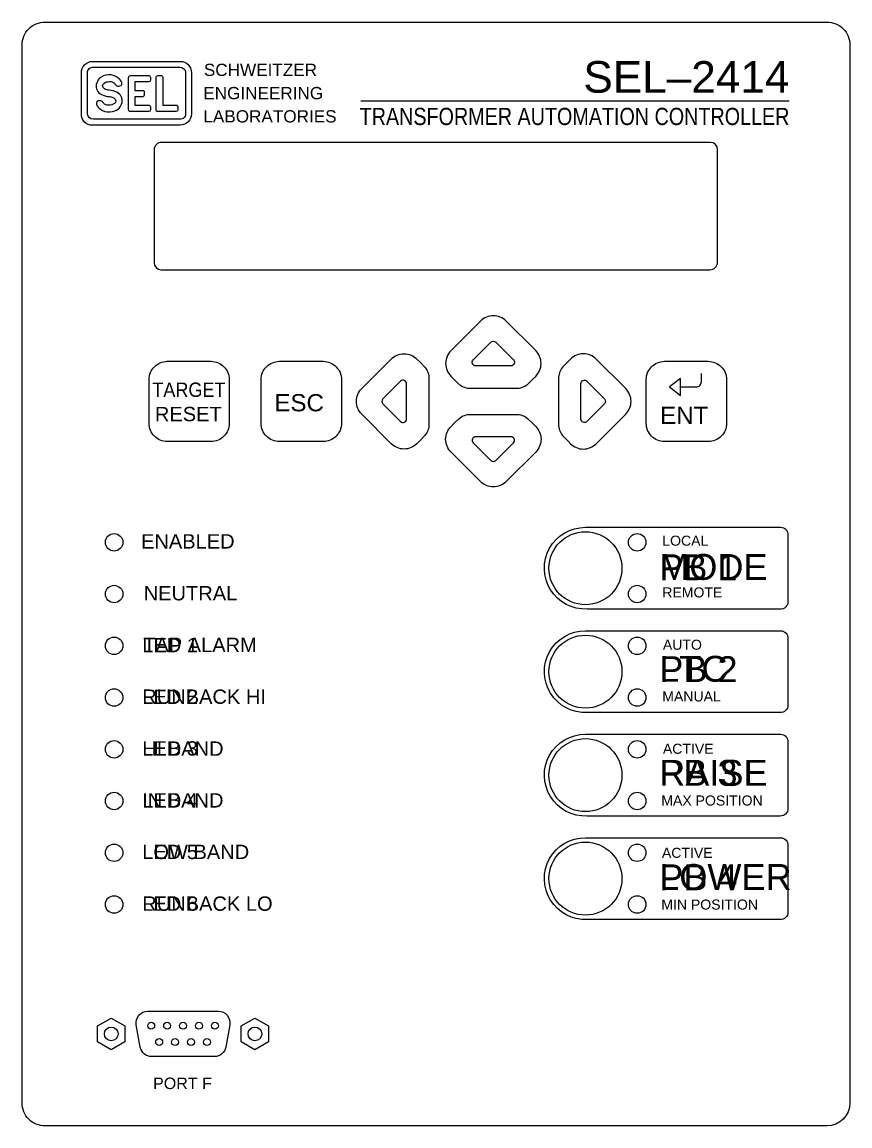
# Model space of a CAD drawing. Extents: x 0.3 to 23.7, y 0.2 to 17.5.
# Drawn here: x 1 to 6.67, y 1.43 to 8.99 of the extents above; entities that cross this region are included whole.
import ezdxf
from ezdxf.enums import TextEntityAlignment as Align

# ---------------------------------------------------------------- set-up
doc = ezdxf.new("R2010")
doc.units = 0
doc.header["$MEASUREMENT"] = 0
for name, color, linetype in [('6_01__0__NO_LTC___NO_CC', 7, 'CONTINUOUS'), ('6_02__1__NO_LTC___CC', 7, 'CONTINUOUS'), ('6_03__2__LTC___NO_CC', 7, 'CONTINUOUS'), ('6_04__3__LTC___CC', 7, 'CONTINUOUS'), ('7_00_____DWG', 7, 'CONTINUOUS')]:
    doc.layers.add(name, color=color, linetype=linetype)
doc.styles.add('ARIAL', font='arial.ttf')

msp = doc.modelspace()

# ---------------------------------------------------------------- linework, layer by layer
at = {"layer": '7_00_____DWG'}
for points in [[(1.1575, 8.9906), (6.5125, 8.9906, -0.414214), (6.67, 8.8331), (6.67, 1.5881, -0.414213), (6.5125, 1.4306), (1.1575, 1.4306, -0.414214), (1, 1.5881), (1, 8.8331, -0.414214)], [(1.4821, 8.7216), (2.0838, 8.7216, -0.41811), (2.1595, 8.6449), (2.1595, 8.362, -0.404471), (2.0838, 8.2837), (1.4821, 8.2837, -0.41811), (1.4064, 8.3604), (1.4064, 8.6433, -0.404471)], [(1.4881, 8.6814), (2.0806, 8.6814, -0.378768), (2.1204, 8.6463), (2.1204, 8.3615, -0.441125), (2.0806, 8.3252), (1.4881, 8.3252, -0.378768), (1.4484, 8.3604), (1.4484, 8.6451, -0.441125)], [(1.5919, 8.6284, 0.192116), (1.5279, 8.6028, 0.12608), (1.5079, 8.5642, 0.336344), (1.5438, 8.4943, 0.087668), (1.5957, 8.48, -0.022201), (1.611, 8.4775, -0.039737), (1.6221, 8.4741, -0.23043), (1.6408, 8.4557, -0.182747), (1.6391, 8.4409, -0.221111), (1.6044, 8.4218, -0.058363), (1.5829, 8.4214, -0.13415), (1.5603, 8.4326, 0.006668), (1.5478, 8.4477, 0.085557), (1.5453, 8.4498, 0.231613), (1.5148, 8.4474, 0.170757), (1.5091, 8.4397, 0.118457), (1.5105, 8.4275, 0.153081), (1.5365, 8.3945, 0.186266), (1.6008, 8.3755, 0.192116), (1.6648, 8.4011, 0.12608), (1.6849, 8.4397, 0.336344), (1.6489, 8.5096, 0.087668), (1.597, 8.524, -0.022201), (1.5817, 8.5264, -0.039737), (1.5707, 8.5299, -0.23043), (1.552, 8.5483, -0.182747), (1.5536, 8.563, -0.221111), (1.5883, 8.5822, -0.058363), (1.6098, 8.5826, -0.13415), (1.6324, 8.5713, 0.006668), (1.6449, 8.5563, 0.085557), (1.6474, 8.5542, 0.231613), (1.6779, 8.5565, 0.170757), (1.6836, 8.5642, 0.118457), (1.6822, 8.5764, 0.153081), (1.6562, 8.6094, 0.186266)], [(1.7415, 8.6248), (1.8672, 8.6248, -0.424366), (1.8786, 8.613), (1.8786, 8.5926, -0.404134), (1.8672, 8.5808), (1.7726, 8.5808), (1.7726, 8.5231), (1.828, 8.5231, -0.477137), (1.8362, 8.513), (1.8362, 8.4893, -0.353971), (1.828, 8.4792), (1.7726, 8.4792), (1.7726, 8.4216), (1.8672, 8.4216, -0.424366), (1.8786, 8.4098), (1.8786, 8.3893, -0.404134), (1.8672, 8.3775), (1.7415, 8.3775, -0.432614), (1.7296, 8.3902), (1.7296, 8.6121, -0.396049)], [(1.9298, 8.6248), (1.9514, 8.6248, -0.432614), (1.9633, 8.6121), (1.9633, 8.4216), (2.0555, 8.4216, -0.424366), (2.0669, 8.4098), (2.0669, 8.3893, -0.404134), (2.0555, 8.3775), (1.9298, 8.3775, -0.432614), (1.9179, 8.3902), (1.9179, 8.6121, -0.396049)], [(1.9536, 7.2946), (5.7109, 7.2946, 0.398677), (5.7636, 7.3446), (5.7636, 8.1162, 0.411037), (5.7136, 8.1667), (1.9564, 8.1667, 0.398739), (1.9037, 8.1167), (1.9037, 7.3451, 0.410954)], [(4.3835, 6.4826, 0.176539), (4.4618, 6.5096), (4.4986, 6.5453), (4.5177, 6.5644, 0.414214), (4.5177, 6.7411), (4.3161, 6.9427, 0.414214), (4.1394, 6.9427), (3.9378, 6.7411, 0.414214), (3.9378, 6.5644), (3.9569, 6.5453), (3.9937, 6.5096, 0.176539), (4.0719, 6.4826)], [(4.2446, 6.798), (4.366, 6.6766, -0.66386), (4.3491, 6.636), (4.1063, 6.636, -0.66386), (4.0895, 6.6766), (4.2109, 6.798, -0.408376)], [(1.9945, 6.6672), (2.2945, 6.6672, -0.414214), (2.4195, 6.5422), (2.4195, 6.2421, -0.414214), (2.2945, 6.1171), (1.9945, 6.1171, -0.414214), (1.8695, 6.2421), (1.8695, 6.5422, -0.414214)], [(2.7624, 6.6672), (3.0624, 6.6672, -0.414214), (3.1874, 6.5422), (3.1874, 6.2421, -0.414214), (3.0624, 6.1171), (2.7624, 6.1171, -0.414214), (2.6374, 6.2421), (2.6374, 6.5422, -0.414214)], [(3.7864, 6.2372, -0.176539), (3.7595, 6.159), (3.7237, 6.1221), (3.7047, 6.1031, -0.414214), (3.5279, 6.1031), (3.3264, 6.3046, -0.414214), (3.3264, 6.4814), (3.5279, 6.6829, -0.414214), (3.7047, 6.6829), (3.7237, 6.6639), (3.7595, 6.627, -0.176539), (3.7864, 6.5488)], [(4.6741, 6.2372, 0.176539), (4.7011, 6.159), (4.7368, 6.1221), (4.7559, 6.1031, 0.414214), (4.9326, 6.1031), (5.1342, 6.3046, 0.414214), (5.1342, 6.4814), (4.9326, 6.6829, 0.414214), (4.7559, 6.6829), (4.7368, 6.6639), (4.7011, 6.627, 0.176539), (4.6741, 6.5488)], [(5.4002, 6.6672), (5.7002, 6.6672, -0.414214), (5.8252, 6.5422), (5.8252, 6.2421, -0.414214), (5.7002, 6.1171), (5.4002, 6.1171, -0.414214), (5.2752, 6.2421), (5.2752, 6.5422, -0.414214)], [(3.471, 6.3762), (3.5925, 6.2548, 0.66386), (3.6331, 6.2716), (3.6331, 6.5144, 0.66386), (3.5925, 6.5313), (3.471, 6.4098, 0.408376)], [(4.9895, 6.3762), (4.8681, 6.2548, -0.66386), (4.8275, 6.2716), (4.8275, 6.5144, -0.66386), (4.8681, 6.5312), (4.9895, 6.4098, -0.408376)], [(4.3835, 6.3034, -0.176539), (4.4618, 6.2765), (4.4986, 6.2407), (4.5177, 6.2217, -0.414214), (4.5177, 6.0449), (4.3161, 5.8434, -0.414214), (4.1394, 5.8434), (3.9378, 6.0449, -0.414214), (3.9378, 6.2217), (3.9569, 6.2407), (3.9937, 6.2765, -0.176539), (4.0719, 6.3034)], [(4.2446, 5.988), (4.366, 6.1094, 0.66386), (4.3491, 6.1501), (4.1063, 6.1501, 0.66386), (4.0895, 6.1094), (4.2109, 5.988, 0.408376)], [(4.8589, 5.5303), (6.1956, 5.5303, -0.434686), (6.2456, 5.4768), (6.2456, 5.0206, -0.433548), (6.192, 4.9703), (4.8707, 4.9703, -1.025792)], [(4.8589, 4.8217), (6.1956, 4.8217, -0.434686), (6.2456, 4.7681), (6.2456, 4.3119, -0.433548), (6.192, 4.2617), (4.8707, 4.2617, -1.025792)], [(4.8589, 4.113), (6.1956, 4.113, -0.434686), (6.2456, 4.0594), (6.2456, 3.6032, -0.433548), (6.192, 3.553), (4.8707, 3.553, -1.025792)], [(4.8589, 3.4044), (6.1956, 3.4044, -0.434686), (6.2456, 3.3508), (6.2456, 2.8946, -0.433548), (6.192, 2.8444), (4.8707, 2.8444, -1.025792)], [(1.8604, 2.2165), (2.3446, 2.2165, -0.46318), (2.4226, 2.1241), (2.3951, 1.9706, -0.363045), (2.3176, 1.9055), (1.8875, 1.9055, -0.360245), (1.8096, 1.9705), (1.7825, 2.1241, -0.463312)]]:
    msp.add_lwpolyline(points, format="xyb", close=True, dxfattribs=at)
msp.add_lwpolyline([(6.2541, 8.4479), (3.3197, 8.4479)], dxfattribs=at)
msp.add_lwpolyline([(5.5092, 6.4922), (5.6173, 6.4922, 0.414214), (5.6523, 6.5272), (5.6523, 6.5843)], format="xyb", dxfattribs=at)
for points in [[(5.5092, 6.5503), (5.4341, 6.4922), (5.5092, 6.4342)], [(1.6106, 2.1696), (1.7046, 2.1154), (1.7046, 2.0068), (1.6106, 1.9526), (1.5166, 2.0068), (1.5166, 2.1154)], [(2.5946, 2.1696), (2.6886, 2.1154), (2.6886, 2.0068), (2.5946, 1.9526), (2.5006, 2.0068), (2.5006, 2.1154)]]:
    msp.add_lwpolyline(points, close=True, dxfattribs=at)
for centre, radius in [((1.6303, 5.4275), 0.0599), ((4.8586, 5.2503), 0.25), ((5.213, 5.4275), 0.0599), ((1.6303, 5.0732), 0.0599), ((5.213, 5.0732), 0.0599), ((1.6303, 4.7188), 0.0599), ((4.8586, 4.5417), 0.25), ((5.213, 4.7188), 0.0599), ((1.6303, 4.3645), 0.0599), ((5.213, 4.3645), 0.0599), ((4.8586, 3.833), 0.25), ((1.6303, 4.0102), 0.0599), ((5.213, 4.0102), 0.0599), ((1.6303, 3.6559), 0.0599), ((5.213, 3.6559), 0.0599), ((1.6303, 3.3015), 0.0599), ((4.8586, 3.1244), 0.25), ((5.213, 3.3015), 0.0599), ((1.6303, 2.9472), 0.0599), ((5.213, 2.9472), 0.0599), ((1.8844, 2.1169), 0.0236), ((1.9935, 2.1169), 0.0236), ((2.1025, 2.1169), 0.0236), ((2.2116, 2.1169), 0.0236), ((2.3206, 2.1169), 0.0236), ((1.6106, 2.0611), 0.047), ((2.5946, 2.0611), 0.047), ((1.9389, 2.0051), 0.0236), ((2.048, 2.0051), 0.0236), ((2.157, 2.0051), 0.0236), ((2.2661, 2.0051), 0.0236)]:
    msp.add_circle(centre, radius, dxfattribs=at)

# ---------------------------------------------------------------- texts
at = {"layer": '6_01__0__NO_LTC___NO_CC', "style": 'ARIAL'}
for s, height, p in [('PB 1', 0.177, (5.3641, 5.1679)), ('LED 1', 0.09833, (1.823, 4.6742)), ('PB 2', 0.177, (5.3641, 4.4704)), ('LED 2', 0.09833, (1.823, 4.3199)), ('LED 3', 0.09833, (1.823, 3.967)), ('PB 3', 0.177, (5.3641, 3.76)), ('LED 4', 0.09833, (1.823, 3.6112)), ('LED 5', 0.09833, (1.823, 3.2583)), ('PB 4', 0.177, (5.3641, 3.0446)), ('LED 6', 0.09833, (1.823, 2.904))]:
    msp.add_text(s, height=height, dxfattribs=at).set_placement(p)
at = {"layer": '6_02__1__NO_LTC___CC', "style": 'ARIAL'}
for s, height, p in [('PB 1', 0.177, (5.3641, 5.1679)), ('LED 1', 0.09833, (1.823, 4.6742)), ('PB 2', 0.177, (5.3641, 4.4704)), ('LED 2', 0.09833, (1.823, 4.3199)), ('LED 3', 0.09833, (1.823, 3.967)), ('PB 3', 0.177, (5.3641, 3.76)), ('LED 4', 0.09833, (1.823, 3.6112)), ('LED 5', 0.09833, (1.823, 3.2583)), ('PB 4', 0.177, (5.3641, 3.0446)), ('LED 6', 0.09833, (1.823, 2.904))]:
    msp.add_text(s, height=height, dxfattribs=at).set_placement(p)
at = {"layer": '6_03__2__LTC___NO_CC', "style": 'ARIAL'}
for s, height, p in [('LOCAL', 0.06883, (5.3848, 5.4044)), ('MODE', 0.177, (5.3641, 5.1705)), ('NEUTRAL', 0.09833, (1.833, 5.03)), ('REMOTE', 0.06883, (5.3848, 5.0501)), ('TAP ALARM', 0.09833, (1.8292, 4.6756)), ('AUTO', 0.06883, (5.3891, 4.6918)), ('LTC', 0.177, (5.3641, 4.4729)), ('RUNBACK HI', 0.09833, (1.823, 4.3213)), ('MANUAL', 0.06883, (5.3848, 4.3375)), ('HI BAND', 0.09833, (1.823, 3.9656)), ('ACTIVE', 0.06883, (5.3891, 3.9792)), ('RAISE', 0.177, (5.3641, 3.76)), ('IN BAND', 0.09833, (1.8223, 3.6112)), ('MAX POSITION', 0.068833, (5.3781, 3.6249)), ('LOW BAND', 0.09833, (1.823, 3.2583)), ('ACTIVE', 0.06883, (5.3825, 3.2667)), ('LOWER', 0.177, (5.3641, 3.0471)), ('RUNBACK LO', 0.09833, (1.823, 2.904)), ('MIN POSITION', 0.068833, (5.3781, 2.9123))]:
    msp.add_text(s, height=height, dxfattribs=at).set_placement(p)
at = {"layer": '6_04__3__LTC___CC', "style": 'ARIAL'}
for s, height, p in [('LOCAL', 0.06883, (5.3848, 5.4044)), ('MODE', 0.177, (5.3641, 5.1705)), ('NEUTRAL', 0.09833, (1.833, 5.03)), ('REMOTE', 0.06883, (5.3848, 5.0501)), ('TAP ALARM', 0.09833, (1.8292, 4.6756)), ('AUTO', 0.06883, (5.3891, 4.6918)), ('LTC', 0.177, (5.3641, 4.4729)), ('RUNBACK HI', 0.09833, (1.823, 4.3213)), ('MANUAL', 0.06883, (5.3848, 4.3375)), ('HI BAND', 0.09833, (1.823, 3.9656)), ('ACTIVE', 0.06883, (5.3891, 3.9792)), ('RAISE', 0.177, (5.3641, 3.76)), ('IN BAND', 0.09833, (1.8223, 3.6112)), ('MAX POSITION', 0.068833, (5.3781, 3.6249)), ('LOW BAND', 0.09833, (1.823, 3.2583)), ('ACTIVE', 0.06883, (5.3825, 3.2667)), ('LOWER', 0.177, (5.3641, 3.0471)), ('RUNBACK LO', 0.09833, (1.823, 2.904)), ('MIN POSITION', 0.068833, (5.3781, 2.9123))]:
    msp.add_text(s, height=height, dxfattribs=at).set_placement(p)
at = {"layer": '7_00_____DWG', "style": 'ARIAL'}
for s, height, p in [('SCHWEITZER', 0.08398, (2.245, 8.6213)), ('ENGINEERING', 0.083979, (2.241, 8.4622)), ('LABORATORIES', 0.083979, (2.2417, 8.3031)), ('ESC', 0.118, (2.7282, 6.3248)), ('RESET', 0.09833, (1.9095, 6.257)), ('ENT', 0.118, (5.3705, 6.2377)), ('ENABLED', 0.09833, (1.8145, 5.3851)), ('PORT F', 0.07867, (1.8972, 1.6829))]:
    msp.add_text(s, height=height, dxfattribs=at).set_placement(p)
msp.add_text('SEL–2414', height=0.21633, dxfattribs=at).set_placement((6.2557, 8.507), align=Align.RIGHT)
at = {"layer": '7_00_____DWG', "style": 'ARIAL', "width": 0.82}
msp.add_text('TRANSFORMER AUTOMATION CONTROLLER', height=0.118, dxfattribs=at).set_placement((6.2557, 8.2853), align=Align.RIGHT)
at = {"layer": '7_00_____DWG', "style": 'ARIAL', "width": 0.9}
msp.add_text('TARGET', height=0.09833, dxfattribs=at).set_placement((1.892, 6.4236))

doc.saveas('drawing.dxf')
